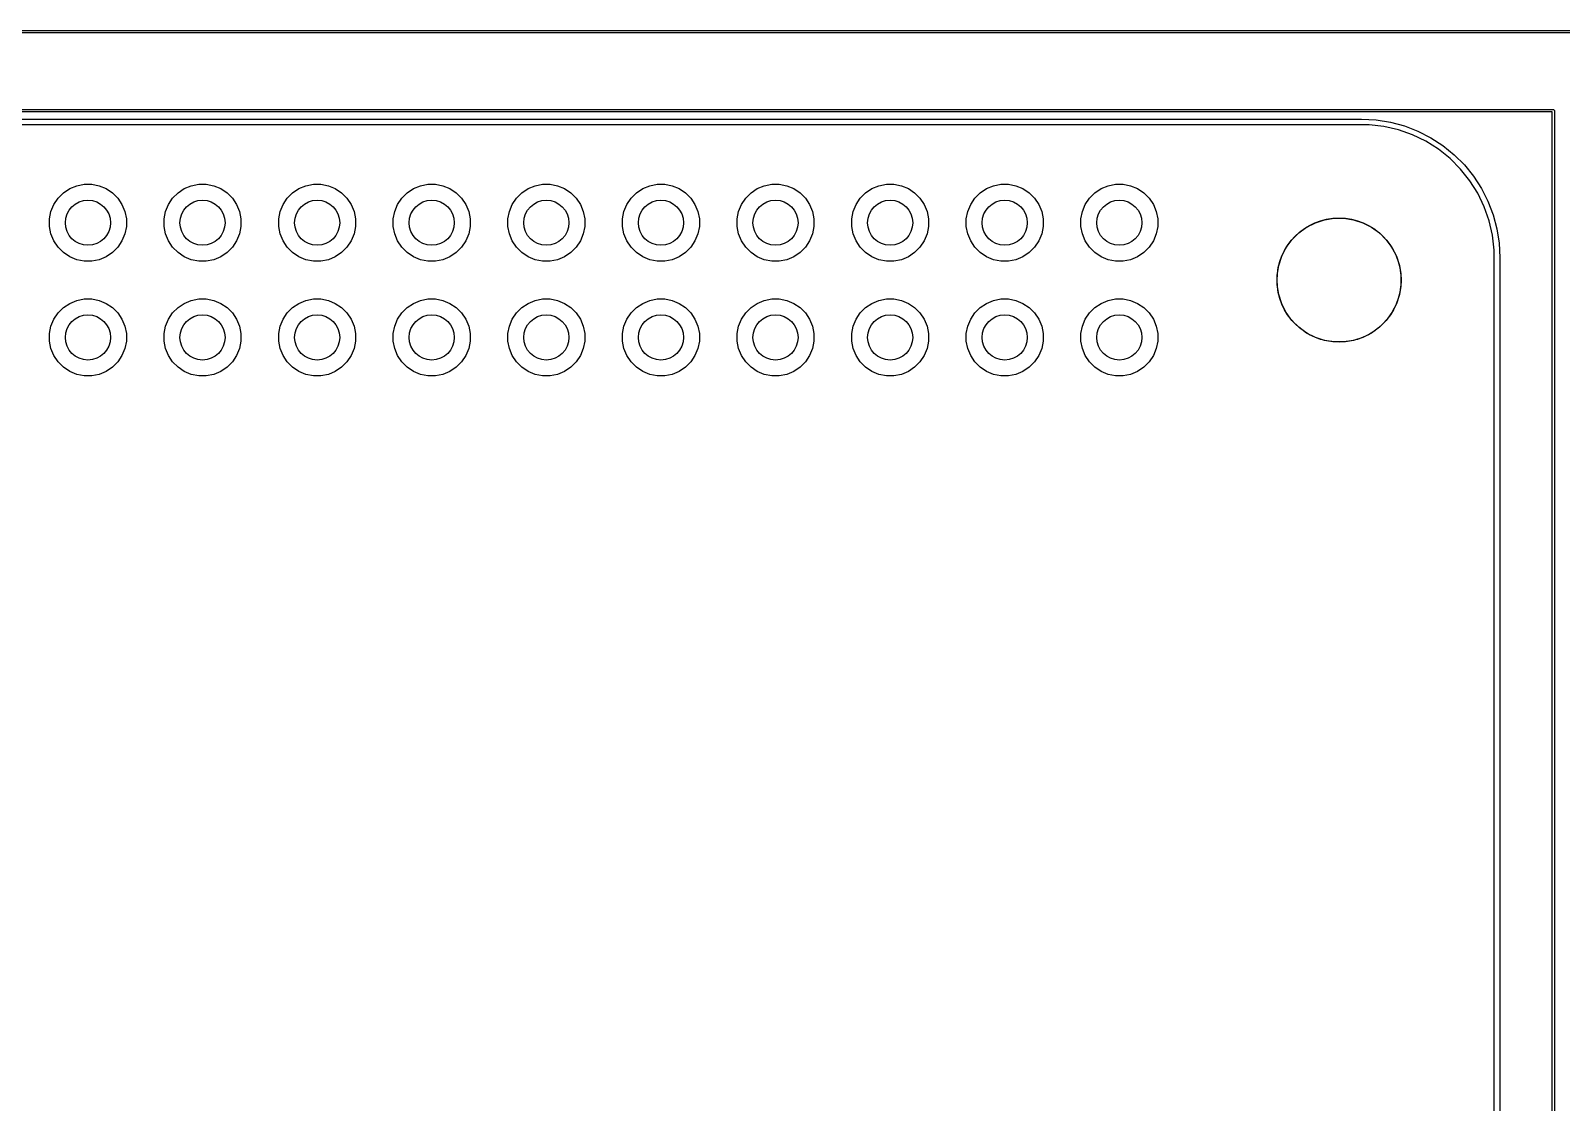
# Model space of a CAD drawing. Header units: millimetres. Extents: x 67 to 156, y -133 to -24.
# Drawn here: x 103 to 136.93, y -47.71 to -23.97 of the extents above; entities that cross this region are included whole.
import ezdxf

# ---------------------------------------------------------------- set-up
doc = ezdxf.new("R2010")
doc.units = ezdxf.units.MM
for name, color, linetype, true_color in [('B.Mask', 4, 'CONTINUOUS', 0x02ffee), ('Edge.Cuts', 254, 'CONTINUOUS', 0xd0d2cd), ('F.Courtyard', 6, 'CONTINUOUS', 0xff26e2), ('F.Fab', 9, 'CONTINUOUS', 0xafafaf), ('User.1', 9, 'CONTINUOUS', 0xc2c2c2)]:
    doc.layers.add(name, color=color, linetype=linetype, true_color=true_color)

msp = doc.modelspace()

# ---------------------------------------------------------------- linework, layer by layer
at = {"layer": 'B.Mask', "linetype": 'CONTINUOUS'}
for p, q in [((103.726959, -27.568303), (103.866484, -27.475075)), ((103.866484, -27.475075), (104.021516, -27.410859)), ((104.021516, -27.410859), (104.186097, -27.378122)), ((104.186097, -27.378122), (104.353903, -27.378122)), ((104.353903, -27.378122), (104.518484, -27.410859)), ((104.518484, -27.410859), (104.673516, -27.475075)), ((104.673516, -27.475075), (104.813041, -27.568303)), ((106.266959, -27.568303), (106.406484, -27.475075)), ((106.406484, -27.475075), (106.561516, -27.410859)), ((106.561516, -27.410859), (106.726097, -27.378122)), ((106.726097, -27.378122), (106.893903, -27.378122)), ((106.893903, -27.378122), (107.058484, -27.410859)), ((107.058484, -27.410859), (107.213516, -27.475075)), ((107.213516, -27.475075), (107.353041, -27.568303)), ((108.806959, -27.568303), (108.946484, -27.475075)), ((108.946484, -27.475075), (109.101516, -27.410859)), ((109.101516, -27.410859), (109.266097, -27.378122)), ((109.266097, -27.378122), (109.433903, -27.378122)), ((109.433903, -27.378122), (109.598484, -27.410859)), ((109.598484, -27.410859), (109.753516, -27.475075)), ((109.753516, -27.475075), (109.893041, -27.568303)), ((111.346959, -27.568303), (111.486484, -27.475075)), ((111.486484, -27.475075), (111.641516, -27.410859)), ((111.641516, -27.410859), (111.806097, -27.378122)), ((111.806097, -27.378122), (111.973903, -27.378122)), ((111.973903, -27.378122), (112.138484, -27.410859)), ((112.138484, -27.410859), (112.293516, -27.475075)), ((112.293516, -27.475075), (112.433041, -27.568303)), ((113.886959, -27.568303), (114.026484, -27.475075)), ((114.026484, -27.475075), (114.181516, -27.410859)), ((114.181516, -27.410859), (114.346097, -27.378122)), ((114.346097, -27.378122), (114.513903, -27.378122)), ((114.513903, -27.378122), (114.678484, -27.410859)), ((114.678484, -27.410859), (114.833516, -27.475075)), ((114.833516, -27.475075), (114.973041, -27.568303)), ((116.426959, -27.568303), (116.566484, -27.475075)), ((116.566484, -27.475075), (116.721516, -27.410859)), ((116.721516, -27.410859), (116.886097, -27.378122)), ((116.886097, -27.378122), (117.053903, -27.378122)), ((117.053903, -27.378122), (117.218484, -27.410859)), ((117.218484, -27.410859), (117.373516, -27.475075)), ((117.373516, -27.475075), (117.513041, -27.568303)), ((118.966959, -27.568303), (119.106484, -27.475075)), ((119.106484, -27.475075), (119.261516, -27.410859)), ((119.261516, -27.410859), (119.426097, -27.378122)), ((119.426097, -27.378122), (119.593903, -27.378122)), ((119.593903, -27.378122), (119.758484, -27.410859)), ((119.758484, -27.410859), (119.913516, -27.475075)), ((119.913516, -27.475075), (120.053041, -27.568303)), ((121.506959, -27.568303), (121.646484, -27.475075)), ((121.646484, -27.475075), (121.801516, -27.410859)), ((121.801516, -27.410859), (121.966097, -27.378122)), ((121.966097, -27.378122), (122.133903, -27.378122)), ((122.133903, -27.378122), (122.298484, -27.410859)), ((122.298484, -27.410859), (122.453516, -27.475075)), ((122.453516, -27.475075), (122.593041, -27.568303)), ((124.046959, -27.568303), (124.186484, -27.475075)), ((124.186484, -27.475075), (124.341516, -27.410859)), ((124.341516, -27.410859), (124.506097, -27.378122)), ((124.506097, -27.378122), (124.673903, -27.378122)), ((124.673903, -27.378122), (124.838484, -27.410859)), ((124.838484, -27.410859), (124.993516, -27.475075)), ((124.993516, -27.475075), (125.133041, -27.568303)), ((126.586959, -27.568303), (126.726484, -27.475075)), ((126.726484, -27.475075), (126.881516, -27.410859)), ((126.881516, -27.410859), (127.046097, -27.378122)), ((127.046097, -27.378122), (127.213903, -27.378122)), ((127.213903, -27.378122), (127.378484, -27.410859)), ((127.378484, -27.410859), (127.533516, -27.475075)), ((127.533516, -27.475075), (127.673041, -27.568303)), ((103.515075, -27.826484), (103.608303, -27.686959)), ((103.608303, -27.686959), (103.726959, -27.568303)), ((104.813041, -27.568303), (104.931697, -27.686959)), ((104.931697, -27.686959), (105.024925, -27.826484)), ((106.055075, -27.826484), (106.148303, -27.686959)), ((106.148303, -27.686959), (106.266959, -27.568303)), ((107.353041, -27.568303), (107.471697, -27.686959)), ((107.471697, -27.686959), (107.564925, -27.826484)), ((108.595075, -27.826484), (108.688303, -27.686959)), ((108.688303, -27.686959), (108.806959, -27.568303)), ((109.893041, -27.568303), (110.011697, -27.686959)), ((110.011697, -27.686959), (110.104925, -27.826484)), ((111.135075, -27.826484), (111.228303, -27.686959)), ((111.228303, -27.686959), (111.346959, -27.568303)), ((112.433041, -27.568303), (112.551697, -27.686959)), ((112.551697, -27.686959), (112.644925, -27.826484)), ((113.675075, -27.826484), (113.768303, -27.686959)), ((113.768303, -27.686959), (113.886959, -27.568303)), ((114.973041, -27.568303), (115.091697, -27.686959)), ((115.091697, -27.686959), (115.184925, -27.826484)), ((116.215075, -27.826484), (116.308303, -27.686959)), ((116.308303, -27.686959), (116.426959, -27.568303)), ((117.513041, -27.568303), (117.631697, -27.686959)), ((117.631697, -27.686959), (117.724925, -27.826484)), ((118.755075, -27.826484), (118.848303, -27.686959)), ((118.848303, -27.686959), (118.966959, -27.568303)), ((120.053041, -27.568303), (120.171697, -27.686959)), ((120.171697, -27.686959), (120.264925, -27.826484)), ((121.295075, -27.826484), (121.388303, -27.686959)), ((121.388303, -27.686959), (121.506959, -27.568303)), ((122.593041, -27.568303), (122.711697, -27.686959)), ((122.711697, -27.686959), (122.804925, -27.826484)), ((123.835075, -27.826484), (123.928303, -27.686959)), ((123.928303, -27.686959), (124.046959, -27.568303)), ((125.133041, -27.568303), (125.251697, -27.686959)), ((125.251697, -27.686959), (125.344925, -27.826484)), ((126.375075, -27.826484), (126.468303, -27.686959)), ((126.468303, -27.686959), (126.586959, -27.568303)), ((127.673041, -27.568303), (127.791697, -27.686959)), ((127.791697, -27.686959), (127.884925, -27.826484)), ((103.418122, -28.146097), (103.450859, -27.981516)), ((103.418122, -28.313903), (103.418122, -28.146097)), ((103.450859, -27.981516), (103.515075, -27.826484)), ((105.024925, -27.826484), (105.089141, -27.981516)), ((105.089141, -27.981516), (105.121878, -28.146097)), ((105.121878, -28.146097), (105.121878, -28.313903)), ((105.958122, -28.146097), (105.990859, -27.981516)), ((105.958122, -28.313903), (105.958122, -28.146097)), ((105.990859, -27.981516), (106.055075, -27.826484)), ((107.564925, -27.826484), (107.629141, -27.981516)), ((107.629141, -27.981516), (107.661878, -28.146097)), ((107.661878, -28.146097), (107.661878, -28.313903)), ((108.498122, -28.146097), (108.530859, -27.981516)), ((108.498122, -28.313903), (108.498122, -28.146097)), ((108.530859, -27.981516), (108.595075, -27.826484)), ((110.104925, -27.826484), (110.169141, -27.981516)), ((110.169141, -27.981516), (110.201878, -28.146097)), ((110.201878, -28.146097), (110.201878, -28.313903)), ((111.038122, -28.146097), (111.070859, -27.981516)), ((111.038122, -28.313903), (111.038122, -28.146097)), ((111.070859, -27.981516), (111.135075, -27.826484)), ((112.644925, -27.826484), (112.709141, -27.981516)), ((112.709141, -27.981516), (112.741878, -28.146097)), ((112.741878, -28.146097), (112.741878, -28.313903)), ((113.578122, -28.146097), (113.610859, -27.981516)), ((113.578122, -28.313903), (113.578122, -28.146097)), ((113.610859, -27.981516), (113.675075, -27.826484)), ((115.184925, -27.826484), (115.249141, -27.981516)), ((115.249141, -27.981516), (115.281878, -28.146097)), ((115.281878, -28.146097), (115.281878, -28.313903)), ((116.118122, -28.146097), (116.150859, -27.981516)), ((116.118122, -28.313903), (116.118122, -28.146097)), ((116.150859, -27.981516), (116.215075, -27.826484)), ((117.724925, -27.826484), (117.789141, -27.981516)), ((117.789141, -27.981516), (117.821878, -28.146097)), ((117.821878, -28.146097), (117.821878, -28.313903)), ((118.658122, -28.146097), (118.690859, -27.981516)), ((118.658122, -28.313903), (118.658122, -28.146097)), ((118.690859, -27.981516), (118.755075, -27.826484)), ((120.264925, -27.826484), (120.329141, -27.981516)), ((120.329141, -27.981516), (120.361878, -28.146097)), ((120.361878, -28.146097), (120.361878, -28.313903)), ((121.198122, -28.146097), (121.230859, -27.981516)), ((121.198122, -28.313903), (121.198122, -28.146097)), ((121.230859, -27.981516), (121.295075, -27.826484)), ((122.804925, -27.826484), (122.869141, -27.981516)), ((122.869141, -27.981516), (122.901878, -28.146097)), ((122.901878, -28.146097), (122.901878, -28.313903)), ((123.738122, -28.146097), (123.770859, -27.981516)), ((123.738122, -28.313903), (123.738122, -28.146097)), ((123.770859, -27.981516), (123.835075, -27.826484)), ((125.344925, -27.826484), (125.409141, -27.981516)), ((125.409141, -27.981516), (125.441878, -28.146097)), ((125.441878, -28.146097), (125.441878, -28.313903)), ((126.278122, -28.146097), (126.310859, -27.981516)), ((126.278122, -28.313903), (126.278122, -28.146097)), ((126.310859, -27.981516), (126.375075, -27.826484)), ((127.884925, -27.826484), (127.949141, -27.981516)), ((127.949141, -27.981516), (127.981878, -28.146097)), ((127.981878, -28.146097), (127.981878, -28.313903)), ((131.679013, -28.162991), (131.892119, -28.129239)), ((131.892119, -28.129239), (132.107881, -28.129239)), ((132.107881, -28.129239), (132.320987, -28.162991)), ((103.450859, -28.478484), (103.418122, -28.313903)), ((103.515075, -28.633516), (103.450859, -28.478484)), ((105.089141, -28.478484), (105.024925, -28.633516)), ((105.121878, -28.313903), (105.089141, -28.478484)), ((105.990859, -28.478484), (105.958122, -28.313903)), ((106.055075, -28.633516), (105.990859, -28.478484)), ((107.629141, -28.478484), (107.564925, -28.633516)), ((107.661878, -28.313903), (107.629141, -28.478484)), ((108.530859, -28.478484), (108.498122, -28.313903)), ((108.595075, -28.633516), (108.530859, -28.478484)), ((110.169141, -28.478484), (110.104925, -28.633516)), ((110.201878, -28.313903), (110.169141, -28.478484)), ((111.070859, -28.478484), (111.038122, -28.313903)), ((111.135075, -28.633516), (111.070859, -28.478484)), ((112.709141, -28.478484), (112.644925, -28.633516)), ((112.741878, -28.313903), (112.709141, -28.478484)), ((113.610859, -28.478484), (113.578122, -28.313903)), ((113.675075, -28.633516), (113.610859, -28.478484)), ((115.249141, -28.478484), (115.184925, -28.633516)), ((115.281878, -28.313903), (115.249141, -28.478484)), ((116.150859, -28.478484), (116.118122, -28.313903)), ((116.215075, -28.633516), (116.150859, -28.478484)), ((117.789141, -28.478484), (117.724925, -28.633516)), ((117.821878, -28.313903), (117.789141, -28.478484)), ((118.690859, -28.478484), (118.658122, -28.313903)), ((118.755075, -28.633516), (118.690859, -28.478484)), ((120.329141, -28.478484), (120.264925, -28.633516)), ((120.361878, -28.313903), (120.329141, -28.478484)), ((121.230859, -28.478484), (121.198122, -28.313903)), ((121.295075, -28.633516), (121.230859, -28.478484)), ((122.869141, -28.478484), (122.804925, -28.633516)), ((122.901878, -28.313903), (122.869141, -28.478484)), ((123.770859, -28.478484), (123.738122, -28.313903)), ((123.835075, -28.633516), (123.770859, -28.478484)), ((125.409141, -28.478484), (125.344925, -28.633516)), ((125.441878, -28.313903), (125.409141, -28.478484)), ((126.310859, -28.478484), (126.278122, -28.313903)), ((126.375075, -28.633516), (126.310859, -28.478484)), ((127.949141, -28.478484), (127.884925, -28.633516)), ((127.981878, -28.313903), (127.949141, -28.478484)), ((130.954442, -28.607009), (131.107009, -28.454442)), ((131.107009, -28.454442), (131.281564, -28.32762)), ((131.281564, -28.32762), (131.47381, -28.229666)), ((131.47381, -28.229666), (131.679013, -28.162991)), ((132.320987, -28.162991), (132.52619, -28.229666)), ((132.52619, -28.229666), (132.718436, -28.32762)), ((132.718436, -28.32762), (132.892991, -28.454442)), ((132.892991, -28.454442), (133.045558, -28.607009)), ((103.608303, -28.773041), (103.515075, -28.633516)), ((103.726959, -28.891697), (103.608303, -28.773041)), ((104.931697, -28.773041), (104.813041, -28.891697)), ((105.024925, -28.633516), (104.931697, -28.773041)), ((106.148303, -28.773041), (106.055075, -28.633516)), ((106.266959, -28.891697), (106.148303, -28.773041)), ((107.471697, -28.773041), (107.353041, -28.891697)), ((107.564925, -28.633516), (107.471697, -28.773041)), ((108.688303, -28.773041), (108.595075, -28.633516)), ((108.806959, -28.891697), (108.688303, -28.773041)), ((110.011697, -28.773041), (109.893041, -28.891697)), ((110.104925, -28.633516), (110.011697, -28.773041)), ((111.228303, -28.773041), (111.135075, -28.633516)), ((111.346959, -28.891697), (111.228303, -28.773041)), ((112.551697, -28.773041), (112.433041, -28.891697)), ((112.644925, -28.633516), (112.551697, -28.773041)), ((113.768303, -28.773041), (113.675075, -28.633516)), ((113.886959, -28.891697), (113.768303, -28.773041)), ((115.091697, -28.773041), (114.973041, -28.891697)), ((115.184925, -28.633516), (115.091697, -28.773041)), ((116.308303, -28.773041), (116.215075, -28.633516)), ((116.426959, -28.891697), (116.308303, -28.773041)), ((117.631697, -28.773041), (117.513041, -28.891697)), ((117.724925, -28.633516), (117.631697, -28.773041)), ((118.848303, -28.773041), (118.755075, -28.633516)), ((118.966959, -28.891697), (118.848303, -28.773041)), ((120.171697, -28.773041), (120.053041, -28.891697)), ((120.264925, -28.633516), (120.171697, -28.773041)), ((121.388303, -28.773041), (121.295075, -28.633516)), ((121.506959, -28.891697), (121.388303, -28.773041)), ((122.711697, -28.773041), (122.593041, -28.891697)), ((122.804925, -28.633516), (122.711697, -28.773041)), ((123.928303, -28.773041), (123.835075, -28.633516)), ((124.046959, -28.891697), (123.928303, -28.773041)), ((125.251697, -28.773041), (125.133041, -28.891697)), ((125.344925, -28.633516), (125.251697, -28.773041)), ((126.468303, -28.773041), (126.375075, -28.633516)), ((126.586959, -28.891697), (126.468303, -28.773041)), ((127.791697, -28.773041), (127.673041, -28.891697)), ((127.884925, -28.633516), (127.791697, -28.773041)), ((130.729666, -28.97381), (130.82762, -28.781564)), ((130.82762, -28.781564), (130.954442, -28.607009)), ((133.045558, -28.607009), (133.17238, -28.781564)), ((133.17238, -28.781564), (133.270334, -28.97381)), ((103.866484, -28.984925), (103.726959, -28.891697)), ((104.021516, -29.049141), (103.866484, -28.984925)), ((104.186097, -29.081878), (104.021516, -29.049141)), ((104.353903, -29.081878), (104.186097, -29.081878)), ((104.518484, -29.049141), (104.353903, -29.081878)), ((104.673516, -28.984925), (104.518484, -29.049141)), ((104.813041, -28.891697), (104.673516, -28.984925)), ((106.406484, -28.984925), (106.266959, -28.891697)), ((106.561516, -29.049141), (106.406484, -28.984925)), ((106.726097, -29.081878), (106.561516, -29.049141)), ((106.893903, -29.081878), (106.726097, -29.081878)), ((107.058484, -29.049141), (106.893903, -29.081878)), ((107.213516, -28.984925), (107.058484, -29.049141)), ((107.353041, -28.891697), (107.213516, -28.984925)), ((108.946484, -28.984925), (108.806959, -28.891697)), ((109.101516, -29.049141), (108.946484, -28.984925)), ((109.266097, -29.081878), (109.101516, -29.049141)), ((109.433903, -29.081878), (109.266097, -29.081878)), ((109.598484, -29.049141), (109.433903, -29.081878)), ((109.753516, -28.984925), (109.598484, -29.049141)), ((109.893041, -28.891697), (109.753516, -28.984925)), ((111.486484, -28.984925), (111.346959, -28.891697)), ((111.641516, -29.049141), (111.486484, -28.984925)), ((111.806097, -29.081878), (111.641516, -29.049141)), ((111.973903, -29.081878), (111.806097, -29.081878)), ((112.138484, -29.049141), (111.973903, -29.081878)), ((112.293516, -28.984925), (112.138484, -29.049141)), ((112.433041, -28.891697), (112.293516, -28.984925)), ((114.026484, -28.984925), (113.886959, -28.891697)), ((114.181516, -29.049141), (114.026484, -28.984925)), ((114.346097, -29.081878), (114.181516, -29.049141)), ((114.513903, -29.081878), (114.346097, -29.081878)), ((114.678484, -29.049141), (114.513903, -29.081878)), ((114.833516, -28.984925), (114.678484, -29.049141)), ((114.973041, -28.891697), (114.833516, -28.984925)), ((116.566484, -28.984925), (116.426959, -28.891697)), ((116.721516, -29.049141), (116.566484, -28.984925)), ((116.886097, -29.081878), (116.721516, -29.049141)), ((117.053903, -29.081878), (116.886097, -29.081878)), ((117.218484, -29.049141), (117.053903, -29.081878)), ((117.373516, -28.984925), (117.218484, -29.049141)), ((117.513041, -28.891697), (117.373516, -28.984925)), ((119.106484, -28.984925), (118.966959, -28.891697)), ((119.261516, -29.049141), (119.106484, -28.984925)), ((119.426097, -29.081878), (119.261516, -29.049141)), ((119.593903, -29.081878), (119.426097, -29.081878)), ((119.758484, -29.049141), (119.593903, -29.081878)), ((119.913516, -28.984925), (119.758484, -29.049141)), ((120.053041, -28.891697), (119.913516, -28.984925)), ((121.646484, -28.984925), (121.506959, -28.891697)), ((121.801516, -29.049141), (121.646484, -28.984925)), ((121.966097, -29.081878), (121.801516, -29.049141)), ((122.133903, -29.081878), (121.966097, -29.081878)), ((122.298484, -29.049141), (122.133903, -29.081878)), ((122.453516, -28.984925), (122.298484, -29.049141)), ((122.593041, -28.891697), (122.453516, -28.984925)), ((124.186484, -28.984925), (124.046959, -28.891697)), ((124.341516, -29.049141), (124.186484, -28.984925)), ((124.506097, -29.081878), (124.341516, -29.049141)), ((124.673903, -29.081878), (124.506097, -29.081878)), ((124.838484, -29.049141), (124.673903, -29.081878)), ((124.993516, -28.984925), (124.838484, -29.049141)), ((125.133041, -28.891697), (124.993516, -28.984925)), ((126.726484, -28.984925), (126.586959, -28.891697)), ((126.881516, -29.049141), (126.726484, -28.984925)), ((127.046097, -29.081878), (126.881516, -29.049141)), ((127.213903, -29.081878), (127.046097, -29.081878)), ((127.378484, -29.049141), (127.213903, -29.081878)), ((127.533516, -28.984925), (127.378484, -29.049141)), ((127.673041, -28.891697), (127.533516, -28.984925)), ((130.662991, -29.179013), (130.729666, -28.97381)), ((133.270334, -28.97381), (133.337009, -29.179013)), ((130.629239, -29.392119), (130.662991, -29.179013)), ((130.629239, -29.607881), (130.629239, -29.392119)), ((133.337009, -29.179013), (133.370761, -29.392119)), ((133.370761, -29.392119), (133.370761, -29.607881)), ((130.662991, -29.820987), (130.629239, -29.607881)), ((130.729666, -30.02619), (130.662991, -29.820987)), ((133.337009, -29.820987), (133.270334, -30.02619)), ((133.370761, -29.607881), (133.337009, -29.820987)), ((103.608303, -30.226959), (103.726959, -30.108303)), ((103.726959, -30.108303), (103.866484, -30.015075)), ((103.866484, -30.015075), (104.021516, -29.950859)), ((104.021516, -29.950859), (104.186097, -29.918122)), ((104.186097, -29.918122), (104.353903, -29.918122)), ((104.353903, -29.918122), (104.518484, -29.950859)), ((104.518484, -29.950859), (104.673516, -30.015075)), ((104.673516, -30.015075), (104.813041, -30.108303)), ((104.813041, -30.108303), (104.931697, -30.226959)), ((106.148303, -30.226959), (106.266959, -30.108303)), ((106.266959, -30.108303), (106.406484, -30.015075)), ((106.406484, -30.015075), (106.561516, -29.950859)), ((106.561516, -29.950859), (106.726097, -29.918122)), ((106.726097, -29.918122), (106.893903, -29.918122)), ((106.893903, -29.918122), (107.058484, -29.950859)), ((107.058484, -29.950859), (107.213516, -30.015075)), ((107.213516, -30.015075), (107.353041, -30.108303)), ((107.353041, -30.108303), (107.471697, -30.226959)), ((108.688303, -30.226959), (108.806959, -30.108303)), ((108.806959, -30.108303), (108.946484, -30.015075)), ((108.946484, -30.015075), (109.101516, -29.950859)), ((109.101516, -29.950859), (109.266097, -29.918122)), ((109.266097, -29.918122), (109.433903, -29.918122)), ((109.433903, -29.918122), (109.598484, -29.950859)), ((109.598484, -29.950859), (109.753516, -30.015075)), ((109.753516, -30.015075), (109.893041, -30.108303)), ((109.893041, -30.108303), (110.011697, -30.226959)), ((111.228303, -30.226959), (111.346959, -30.108303)), ((111.346959, -30.108303), (111.486484, -30.015075)), ((111.486484, -30.015075), (111.641516, -29.950859)), ((111.641516, -29.950859), (111.806097, -29.918122)), ((111.806097, -29.918122), (111.973903, -29.918122)), ((111.973903, -29.918122), (112.138484, -29.950859)), ((112.138484, -29.950859), (112.293516, -30.015075)), ((112.293516, -30.015075), (112.433041, -30.108303)), ((112.433041, -30.108303), (112.551697, -30.226959)), ((113.768303, -30.226959), (113.886959, -30.108303)), ((113.886959, -30.108303), (114.026484, -30.015075)), ((114.026484, -30.015075), (114.181516, -29.950859)), ((114.181516, -29.950859), (114.346097, -29.918122)), ((114.346097, -29.918122), (114.513903, -29.918122)), ((114.513903, -29.918122), (114.678484, -29.950859)), ((114.678484, -29.950859), (114.833516, -30.015075)), ((114.833516, -30.015075), (114.973041, -30.108303)), ((114.973041, -30.108303), (115.091697, -30.226959)), ((116.308303, -30.226959), (116.426959, -30.108303)), ((116.426959, -30.108303), (116.566484, -30.015075)), ((116.566484, -30.015075), (116.721516, -29.950859)), ((116.721516, -29.950859), (116.886097, -29.918122)), ((116.886097, -29.918122), (117.053903, -29.918122)), ((117.053903, -29.918122), (117.218484, -29.950859)), ((117.218484, -29.950859), (117.373516, -30.015075)), ((117.373516, -30.015075), (117.513041, -30.108303)), ((117.513041, -30.108303), (117.631697, -30.226959)), ((118.848303, -30.226959), (118.966959, -30.108303)), ((118.966959, -30.108303), (119.106484, -30.015075)), ((119.106484, -30.015075), (119.261516, -29.950859)), ((119.261516, -29.950859), (119.426097, -29.918122)), ((119.426097, -29.918122), (119.593903, -29.918122)), ((119.593903, -29.918122), (119.758484, -29.950859)), ((119.758484, -29.950859), (119.913516, -30.015075)), ((119.913516, -30.015075), (120.053041, -30.108303)), ((120.053041, -30.108303), (120.171697, -30.226959)), ((121.388303, -30.226959), (121.506959, -30.108303)), ((121.506959, -30.108303), (121.646484, -30.015075)), ((121.646484, -30.015075), (121.801516, -29.950859)), ((121.801516, -29.950859), (121.966097, -29.918122)), ((121.966097, -29.918122), (122.133903, -29.918122)), ((122.133903, -29.918122), (122.298484, -29.950859)), ((122.298484, -29.950859), (122.453516, -30.015075)), ((122.453516, -30.015075), (122.593041, -30.108303)), ((122.593041, -30.108303), (122.711697, -30.226959)), ((123.928303, -30.226959), (124.046959, -30.108303)), ((124.046959, -30.108303), (124.186484, -30.015075)), ((124.186484, -30.015075), (124.341516, -29.950859)), ((124.341516, -29.950859), (124.506097, -29.918122)), ((124.506097, -29.918122), (124.673903, -29.918122)), ((124.673903, -29.918122), (124.838484, -29.950859)), ((124.838484, -29.950859), (124.993516, -30.015075)), ((124.993516, -30.015075), (125.133041, -30.108303)), ((125.133041, -30.108303), (125.251697, -30.226959)), ((126.468303, -30.226959), (126.586959, -30.108303)), ((126.586959, -30.108303), (126.726484, -30.015075)), ((126.726484, -30.015075), (126.881516, -29.950859)), ((126.881516, -29.950859), (127.046097, -29.918122)), ((127.046097, -29.918122), (127.213903, -29.918122)), ((127.213903, -29.918122), (127.378484, -29.950859)), ((127.378484, -29.950859), (127.533516, -30.015075)), ((127.533516, -30.015075), (127.673041, -30.108303)), ((127.673041, -30.108303), (127.791697, -30.226959)), ((130.82762, -30.218436), (130.729666, -30.02619)), ((133.270334, -30.02619), (133.17238, -30.218436)), ((103.418122, -30.686097), (103.450859, -30.521516)), ((103.450859, -30.521516), (103.515075, -30.366484)), ((103.515075, -30.366484), (103.608303, -30.226959)), ((104.931697, -30.226959), (105.024925, -30.366484)), ((105.024925, -30.366484), (105.089141, -30.521516)), ((105.089141, -30.521516), (105.121878, -30.686097)), ((105.958122, -30.686097), (105.990859, -30.521516)), ((105.990859, -30.521516), (106.055075, -30.366484)), ((106.055075, -30.366484), (106.148303, -30.226959)), ((107.471697, -30.226959), (107.564925, -30.366484)), ((107.564925, -30.366484), (107.629141, -30.521516)), ((107.629141, -30.521516), (107.661878, -30.686097)), ((108.498122, -30.686097), (108.530859, -30.521516)), ((108.530859, -30.521516), (108.595075, -30.366484)), ((108.595075, -30.366484), (108.688303, -30.226959)), ((110.011697, -30.226959), (110.104925, -30.366484)), ((110.104925, -30.366484), (110.169141, -30.521516)), ((110.169141, -30.521516), (110.201878, -30.686097)), ((111.038122, -30.686097), (111.070859, -30.521516)), ((111.070859, -30.521516), (111.135075, -30.366484)), ((111.135075, -30.366484), (111.228303, -30.226959)), ((112.551697, -30.226959), (112.644925, -30.366484)), ((112.644925, -30.366484), (112.709141, -30.521516)), ((112.709141, -30.521516), (112.741878, -30.686097)), ((113.578122, -30.686097), (113.610859, -30.521516)), ((113.610859, -30.521516), (113.675075, -30.366484)), ((113.675075, -30.366484), (113.768303, -30.226959)), ((115.091697, -30.226959), (115.184925, -30.366484)), ((115.184925, -30.366484), (115.249141, -30.521516)), ((115.249141, -30.521516), (115.281878, -30.686097)), ((116.118122, -30.686097), (116.150859, -30.521516)), ((116.150859, -30.521516), (116.215075, -30.366484)), ((116.215075, -30.366484), (116.308303, -30.226959)), ((117.631697, -30.226959), (117.724925, -30.366484)), ((117.724925, -30.366484), (117.789141, -30.521516)), ((117.789141, -30.521516), (117.821878, -30.686097)), ((118.658122, -30.686097), (118.690859, -30.521516)), ((118.690859, -30.521516), (118.755075, -30.366484)), ((118.755075, -30.366484), (118.848303, -30.226959)), ((120.171697, -30.226959), (120.264925, -30.366484)), ((120.264925, -30.366484), (120.329141, -30.521516)), ((120.329141, -30.521516), (120.361878, -30.686097)), ((121.198122, -30.686097), (121.230859, -30.521516)), ((121.230859, -30.521516), (121.295075, -30.366484)), ((121.295075, -30.366484), (121.388303, -30.226959)), ((122.711697, -30.226959), (122.804925, -30.366484)), ((122.804925, -30.366484), (122.869141, -30.521516)), ((122.869141, -30.521516), (122.901878, -30.686097)), ((123.738122, -30.686097), (123.770859, -30.521516)), ((123.770859, -30.521516), (123.835075, -30.366484)), ((123.835075, -30.366484), (123.928303, -30.226959)), ((125.251697, -30.226959), (125.344925, -30.366484)), ((125.344925, -30.366484), (125.409141, -30.521516)), ((125.409141, -30.521516), (125.441878, -30.686097)), ((126.278122, -30.686097), (126.310859, -30.521516)), ((126.310859, -30.521516), (126.375075, -30.366484)), ((126.375075, -30.366484), (126.468303, -30.226959)), ((127.791697, -30.226959), (127.884925, -30.366484)), ((127.884925, -30.366484), (127.949141, -30.521516)), ((127.949141, -30.521516), (127.981878, -30.686097)), ((130.954442, -30.392991), (130.82762, -30.218436)), ((131.107009, -30.545558), (130.954442, -30.392991)), ((133.045558, -30.392991), (132.892991, -30.545558)), ((133.17238, -30.218436), (133.045558, -30.392991)), ((103.418122, -30.853903), (103.418122, -30.686097)), ((103.450859, -31.018484), (103.418122, -30.853903)), ((105.121878, -30.853903), (105.089141, -31.018484)), ((105.121878, -30.686097), (105.121878, -30.853903)), ((105.958122, -30.853903), (105.958122, -30.686097)), ((105.990859, -31.018484), (105.958122, -30.853903)), ((107.661878, -30.853903), (107.629141, -31.018484)), ((107.661878, -30.686097), (107.661878, -30.853903)), ((108.498122, -30.853903), (108.498122, -30.686097)), ((108.530859, -31.018484), (108.498122, -30.853903)), ((110.201878, -30.853903), (110.169141, -31.018484)), ((110.201878, -30.686097), (110.201878, -30.853903)), ((111.038122, -30.853903), (111.038122, -30.686097)), ((111.070859, -31.018484), (111.038122, -30.853903)), ((112.741878, -30.853903), (112.709141, -31.018484)), ((112.741878, -30.686097), (112.741878, -30.853903)), ((113.578122, -30.853903), (113.578122, -30.686097)), ((113.610859, -31.018484), (113.578122, -30.853903)), ((115.281878, -30.853903), (115.249141, -31.018484)), ((115.281878, -30.686097), (115.281878, -30.853903)), ((116.118122, -30.853903), (116.118122, -30.686097)), ((116.150859, -31.018484), (116.118122, -30.853903)), ((117.821878, -30.853903), (117.789141, -31.018484)), ((117.821878, -30.686097), (117.821878, -30.853903)), ((118.658122, -30.853903), (118.658122, -30.686097)), ((118.690859, -31.018484), (118.658122, -30.853903)), ((120.361878, -30.853903), (120.329141, -31.018484)), ((120.361878, -30.686097), (120.361878, -30.853903)), ((121.198122, -30.853903), (121.198122, -30.686097)), ((121.230859, -31.018484), (121.198122, -30.853903)), ((122.901878, -30.853903), (122.869141, -31.018484)), ((122.901878, -30.686097), (122.901878, -30.853903)), ((123.738122, -30.853903), (123.738122, -30.686097)), ((123.770859, -31.018484), (123.738122, -30.853903)), ((125.441878, -30.853903), (125.409141, -31.018484)), ((125.441878, -30.686097), (125.441878, -30.853903)), ((126.278122, -30.853903), (126.278122, -30.686097)), ((126.310859, -31.018484), (126.278122, -30.853903)), ((127.981878, -30.853903), (127.949141, -31.018484)), ((127.981878, -30.686097), (127.981878, -30.853903)), ((131.281564, -30.67238), (131.107009, -30.545558)), ((131.47381, -30.770334), (131.281564, -30.67238)), ((131.679013, -30.837009), (131.47381, -30.770334)), ((131.892119, -30.870761), (131.679013, -30.837009)), ((132.107881, -30.870761), (131.892119, -30.870761)), ((132.320987, -30.837009), (132.107881, -30.870761)), ((132.52619, -30.770334), (132.320987, -30.837009)), ((132.718436, -30.67238), (132.52619, -30.770334)), ((132.892991, -30.545558), (132.718436, -30.67238)), ((103.515075, -31.173516), (103.450859, -31.018484)), ((103.608303, -31.313041), (103.515075, -31.173516)), ((105.024925, -31.173516), (104.931697, -31.313041)), ((105.089141, -31.018484), (105.024925, -31.173516)), ((106.055075, -31.173516), (105.990859, -31.018484)), ((106.148303, -31.313041), (106.055075, -31.173516)), ((107.564925, -31.173516), (107.471697, -31.313041)), ((107.629141, -31.018484), (107.564925, -31.173516)), ((108.595075, -31.173516), (108.530859, -31.018484)), ((108.688303, -31.313041), (108.595075, -31.173516)), ((110.104925, -31.173516), (110.011697, -31.313041)), ((110.169141, -31.018484), (110.104925, -31.173516)), ((111.135075, -31.173516), (111.070859, -31.018484)), ((111.228303, -31.313041), (111.135075, -31.173516)), ((112.644925, -31.173516), (112.551697, -31.313041)), ((112.709141, -31.018484), (112.644925, -31.173516)), ((113.675075, -31.173516), (113.610859, -31.018484)), ((113.768303, -31.313041), (113.675075, -31.173516)), ((115.184925, -31.173516), (115.091697, -31.313041)), ((115.249141, -31.018484), (115.184925, -31.173516)), ((116.215075, -31.173516), (116.150859, -31.018484)), ((116.308303, -31.313041), (116.215075, -31.173516)), ((117.724925, -31.173516), (117.631697, -31.313041)), ((117.789141, -31.018484), (117.724925, -31.173516)), ((118.755075, -31.173516), (118.690859, -31.018484)), ((118.848303, -31.313041), (118.755075, -31.173516)), ((120.264925, -31.173516), (120.171697, -31.313041)), ((120.329141, -31.018484), (120.264925, -31.173516)), ((121.295075, -31.173516), (121.230859, -31.018484)), ((121.388303, -31.313041), (121.295075, -31.173516)), ((122.804925, -31.173516), (122.711697, -31.313041)), ((122.869141, -31.018484), (122.804925, -31.173516)), ((123.835075, -31.173516), (123.770859, -31.018484)), ((123.928303, -31.313041), (123.835075, -31.173516)), ((125.344925, -31.173516), (125.251697, -31.313041)), ((125.409141, -31.018484), (125.344925, -31.173516)), ((126.375075, -31.173516), (126.310859, -31.018484)), ((126.468303, -31.313041), (126.375075, -31.173516)), ((127.884925, -31.173516), (127.791697, -31.313041)), ((127.949141, -31.018484), (127.884925, -31.173516)), ((103.726959, -31.431697), (103.608303, -31.313041)), ((103.866484, -31.524925), (103.726959, -31.431697)), ((104.021516, -31.589141), (103.866484, -31.524925)), ((104.673516, -31.524925), (104.518484, -31.589141)), ((104.813041, -31.431697), (104.673516, -31.524925)), ((104.931697, -31.313041), (104.813041, -31.431697)), ((106.266959, -31.431697), (106.148303, -31.313041)), ((106.406484, -31.524925), (106.266959, -31.431697)), ((106.561516, -31.589141), (106.406484, -31.524925)), ((107.213516, -31.524925), (107.058484, -31.589141)), ((107.353041, -31.431697), (107.213516, -31.524925)), ((107.471697, -31.313041), (107.353041, -31.431697)), ((108.806959, -31.431697), (108.688303, -31.313041)), ((108.946484, -31.524925), (108.806959, -31.431697)), ((109.101516, -31.589141), (108.946484, -31.524925)), ((109.753516, -31.524925), (109.598484, -31.589141)), ((109.893041, -31.431697), (109.753516, -31.524925)), ((110.011697, -31.313041), (109.893041, -31.431697)), ((111.346959, -31.431697), (111.228303, -31.313041)), ((111.486484, -31.524925), (111.346959, -31.431697)), ((111.641516, -31.589141), (111.486484, -31.524925)), ((112.293516, -31.524925), (112.138484, -31.589141)), ((112.433041, -31.431697), (112.293516, -31.524925)), ((112.551697, -31.313041), (112.433041, -31.431697)), ((113.886959, -31.431697), (113.768303, -31.313041)), ((114.026484, -31.524925), (113.886959, -31.431697)), ((114.181516, -31.589141), (114.026484, -31.524925)), ((114.833516, -31.524925), (114.678484, -31.589141)), ((114.973041, -31.431697), (114.833516, -31.524925)), ((115.091697, -31.313041), (114.973041, -31.431697)), ((116.426959, -31.431697), (116.308303, -31.313041)), ((116.566484, -31.524925), (116.426959, -31.431697)), ((116.721516, -31.589141), (116.566484, -31.524925)), ((117.373516, -31.524925), (117.218484, -31.589141)), ((117.513041, -31.431697), (117.373516, -31.524925)), ((117.631697, -31.313041), (117.513041, -31.431697)), ((118.966959, -31.431697), (118.848303, -31.313041)), ((119.106484, -31.524925), (118.966959, -31.431697)), ((119.261516, -31.589141), (119.106484, -31.524925)), ((119.913516, -31.524925), (119.758484, -31.589141)), ((120.053041, -31.431697), (119.913516, -31.524925)), ((120.171697, -31.313041), (120.053041, -31.431697)), ((121.506959, -31.431697), (121.388303, -31.313041)), ((121.646484, -31.524925), (121.506959, -31.431697)), ((121.801516, -31.589141), (121.646484, -31.524925)), ((122.453516, -31.524925), (122.298484, -31.589141)), ((122.593041, -31.431697), (122.453516, -31.524925)), ((122.711697, -31.313041), (122.593041, -31.431697)), ((124.046959, -31.431697), (123.928303, -31.313041)), ((124.186484, -31.524925), (124.046959, -31.431697)), ((124.341516, -31.589141), (124.186484, -31.524925)), ((124.993516, -31.524925), (124.838484, -31.589141)), ((125.133041, -31.431697), (124.993516, -31.524925)), ((125.251697, -31.313041), (125.133041, -31.431697)), ((126.586959, -31.431697), (126.468303, -31.313041)), ((126.726484, -31.524925), (126.586959, -31.431697)), ((126.881516, -31.589141), (126.726484, -31.524925)), ((127.533516, -31.524925), (127.378484, -31.589141)), ((127.673041, -31.431697), (127.533516, -31.524925)), ((127.791697, -31.313041), (127.673041, -31.431697)), ((104.186097, -31.621878), (104.021516, -31.589141)), ((104.353903, -31.621878), (104.186097, -31.621878)), ((104.518484, -31.589141), (104.353903, -31.621878)), ((106.726097, -31.621878), (106.561516, -31.589141)), ((106.893903, -31.621878), (106.726097, -31.621878)), ((107.058484, -31.589141), (106.893903, -31.621878)), ((109.266097, -31.621878), (109.101516, -31.589141)), ((109.433903, -31.621878), (109.266097, -31.621878)), ((109.598484, -31.589141), (109.433903, -31.621878)), ((111.806097, -31.621878), (111.641516, -31.589141)), ((111.973903, -31.621878), (111.806097, -31.621878)), ((112.138484, -31.589141), (111.973903, -31.621878)), ((114.346097, -31.621878), (114.181516, -31.589141)), ((114.513903, -31.621878), (114.346097, -31.621878)), ((114.678484, -31.589141), (114.513903, -31.621878)), ((116.886097, -31.621878), (116.721516, -31.589141)), ((117.053903, -31.621878), (116.886097, -31.621878)), ((117.218484, -31.589141), (117.053903, -31.621878)), ((119.426097, -31.621878), (119.261516, -31.589141)), ((119.593903, -31.621878), (119.426097, -31.621878)), ((119.758484, -31.589141), (119.593903, -31.621878)), ((121.966097, -31.621878), (121.801516, -31.589141)), ((122.133903, -31.621878), (121.966097, -31.621878)), ((122.298484, -31.589141), (122.133903, -31.621878)), ((124.506097, -31.621878), (124.341516, -31.589141)), ((124.673903, -31.621878), (124.506097, -31.621878)), ((124.838484, -31.589141), (124.673903, -31.621878)), ((127.046097, -31.621878), (126.881516, -31.589141)), ((127.213903, -31.621878), (127.046097, -31.621878)), ((127.378484, -31.589141), (127.213903, -31.621878))]:
    msp.add_line(p, q, dxfattribs=at)
at = {"layer": 'B.Mask'}
for centre, radius in [((104.27, -28.23), 0.5), ((104.27, -28.23), 0.5), ((106.81, -28.23), 0.5), ((106.81, -28.23), 0.5), ((109.35, -28.23), 0.5), ((109.35, -28.23), 0.5), ((111.89, -28.23), 0.5), ((111.89, -28.23), 0.5), ((114.43, -28.23), 0.5), ((114.43, -28.23), 0.5), ((116.97, -28.23), 0.5), ((116.97, -28.23), 0.5), ((119.51, -28.23), 0.5), ((119.51, -28.23), 0.5), ((122.05, -28.23), 0.5), ((122.05, -28.23), 0.5), ((124.59, -28.23), 0.5), ((124.59, -28.23), 0.5), ((127.13, -28.23), 0.5), ((127.13, -28.23), 0.5), ((132, -29.5), 1.375), ((132, -29.5), 1.374999), ((104.27, -30.77), 0.5), ((104.27, -30.77), 0.5), ((106.81, -30.77), 0.5), ((106.81, -30.77), 0.5), ((109.35, -30.77), 0.5), ((109.35, -30.77), 0.5), ((111.89, -30.77), 0.5), ((111.89, -30.77), 0.5), ((114.43, -30.77), 0.5), ((114.43, -30.77), 0.5), ((116.97, -30.77), 0.5), ((116.97, -30.77), 0.5), ((119.51, -30.77), 0.5), ((119.51, -30.77), 0.5), ((122.05, -30.77), 0.5), ((122.05, -30.77), 0.5), ((124.59, -30.77), 0.5), ((124.59, -30.77), 0.5), ((127.13, -30.77), 0.5), ((127.13, -30.77), 0.5)]:
    msp.add_circle(centre, radius, dxfattribs=at)
at = {"layer": 'Edge.Cuts', "linetype": 'CONTINUOUS'}
for p, q in [((72.954339, -23.975), (151, -23.975)), ((151, -24.025), (72.954339, -24.025))]:
    msp.add_line(p, q, dxfattribs=at)
at = {"layer": 'Edge.Cuts'}
for centre, radius in [((104.27, -28.23), 0.5), ((104.27, -28.23), 0.5), ((106.81, -28.23), 0.5), ((106.81, -28.23), 0.5), ((109.35, -28.23), 0.5), ((109.35, -28.23), 0.5), ((111.89, -28.23), 0.5), ((111.89, -28.23), 0.5), ((114.43, -28.23), 0.5), ((114.43, -28.23), 0.5), ((116.97, -28.23), 0.5), ((116.97, -28.23), 0.5), ((119.51, -28.23), 0.5), ((119.51, -28.23), 0.5), ((122.05, -28.23), 0.5), ((122.05, -28.23), 0.5), ((124.59, -28.23), 0.5), ((124.59, -28.23), 0.5), ((127.13, -28.23), 0.5), ((127.13, -28.23), 0.5), ((132, -29.5), 1.375), ((132, -29.5), 1.374999), ((104.27, -30.77), 0.5), ((104.27, -30.77), 0.5), ((106.81, -30.77), 0.5), ((106.81, -30.77), 0.5), ((109.35, -30.77), 0.5), ((109.35, -30.77), 0.5), ((111.89, -30.77), 0.5), ((111.89, -30.77), 0.5), ((114.43, -30.77), 0.5), ((114.43, -30.77), 0.5), ((116.97, -30.77), 0.5), ((116.97, -30.77), 0.5), ((119.51, -30.77), 0.5), ((119.51, -30.77), 0.5), ((122.05, -30.77), 0.5), ((122.05, -30.77), 0.5), ((124.59, -30.77), 0.5), ((124.59, -30.77), 0.5), ((127.13, -30.77), 0.5), ((127.13, -30.77), 0.5)]:
    msp.add_circle(centre, radius, dxfattribs=at)
at = {"layer": 'F.Courtyard', "linetype": 'CONTINUOUS'}
for p, q in [((70.25, -25.725), (136.75, -25.725)), ((136.725, -25.775), (70.275, -25.775)), ((136.725, -56.725), (136.725, -25.775)), ((136.75, -25.725), (136.759567, -25.726903)), ((136.759567, -25.726903), (136.773097, -25.740433)), ((136.773097, -25.740433), (136.775, -25.75)), ((136.775, -25.75), (136.775, -56.75))]:
    msp.add_line(p, q, dxfattribs=at)
at = {"layer": 'F.Courtyard'}
for centre, radius in [((104.27, -28.23), 0.5), ((104.27, -28.23), 0.5), ((106.81, -28.23), 0.5), ((106.81, -28.23), 0.5), ((109.35, -28.23), 0.5), ((109.35, -28.23), 0.5), ((111.89, -28.23), 0.5), ((111.89, -28.23), 0.5), ((114.43, -28.23), 0.5), ((114.43, -28.23), 0.5), ((116.97, -28.23), 0.5), ((116.97, -28.23), 0.5), ((119.51, -28.23), 0.5), ((119.51, -28.23), 0.5), ((122.05, -28.23), 0.5), ((122.05, -28.23), 0.5), ((124.59, -28.23), 0.5), ((124.59, -28.23), 0.5), ((127.13, -28.23), 0.5), ((127.13, -28.23), 0.5), ((132, -29.5), 1.375), ((132, -29.5), 1.374999), ((104.27, -30.77), 0.5), ((104.27, -30.77), 0.5), ((106.81, -30.77), 0.5), ((106.81, -30.77), 0.5), ((109.35, -30.77), 0.5), ((109.35, -30.77), 0.5), ((111.89, -30.77), 0.5), ((111.89, -30.77), 0.5), ((114.43, -30.77), 0.5), ((114.43, -30.77), 0.5), ((116.97, -30.77), 0.5), ((116.97, -30.77), 0.5), ((119.51, -30.77), 0.5), ((119.51, -30.77), 0.5), ((122.05, -30.77), 0.5), ((122.05, -30.77), 0.5), ((124.59, -30.77), 0.5), ((124.59, -30.77), 0.5), ((127.13, -30.77), 0.5), ((127.13, -30.77), 0.5)]:
    msp.add_circle(centre, radius, dxfattribs=at)
at = {"layer": 'F.Fab', "linetype": 'CONTINUOUS'}
for p, q in [((73.5, -25.9365), (132.5, -25.9365)), ((132.5, -26.0635), (73.5, -26.0635)), ((132.5, -25.9365), (132.820223, -25.953282)), ((132.66491, -26.0635), (132.5, -26.0635)), ((132.992657, -26.100428), (132.66491, -26.0635)), ((132.820223, -25.953282), (133.136937, -26.003445)), ((133.314208, -26.17382), (132.992657, -26.100428)), ((133.136937, -26.003445), (133.446673, -26.086439)), ((133.446673, -26.086439), (133.746038, -26.201354)), ((133.62552, -26.282753), (133.314208, -26.17382)), ((133.922678, -26.425857), (133.62552, -26.282753)), ((133.746038, -26.201354), (134.03175, -26.346932)), ((134.201945, -26.601332), (133.922678, -26.425857)), ((134.03175, -26.346932), (134.30068, -26.521577)), ((134.45981, -26.806972), (134.201945, -26.601332)), ((134.30068, -26.521577), (134.549881, -26.723376)), ((134.549881, -26.723376), (134.776624, -26.950119)), ((134.693028, -27.04019), (134.45981, -26.806972)), ((134.898668, -27.298055), (134.693028, -27.04019)), ((134.776624, -26.950119), (134.978423, -27.19932)), ((135.074143, -27.577322), (134.898668, -27.298055)), ((134.978423, -27.19932), (135.153068, -27.46825)), ((135.153068, -27.46825), (135.298646, -27.753962)), ((135.217247, -27.87448), (135.074143, -27.577322)), ((135.298646, -27.753962), (135.413561, -28.053327)), ((135.32618, -28.185792), (135.217247, -27.87448)), ((135.413561, -28.053327), (135.496555, -28.363063)), ((135.399572, -28.507343), (135.32618, -28.185792)), ((135.496555, -28.363063), (135.546718, -28.679777)), ((135.4365, -28.83509), (135.399572, -28.507343)), ((135.4365, -29), (135.4365, -28.83509)), ((135.546718, -28.679777), (135.5635, -29)), ((135.4365, -53), (135.4365, -29)), ((135.5635, -29), (135.5635, -53))]:
    msp.add_line(p, q, dxfattribs=at)
at = {"layer": 'F.Fab'}
for centre, radius in [((104.27, -28.23), 0.5), ((104.27, -28.23), 0.5), ((106.81, -28.23), 0.5), ((106.81, -28.23), 0.5), ((109.35, -28.23), 0.5), ((109.35, -28.23), 0.5), ((111.89, -28.23), 0.5), ((111.89, -28.23), 0.5), ((114.43, -28.23), 0.5), ((114.43, -28.23), 0.5), ((116.97, -28.23), 0.5), ((116.97, -28.23), 0.5), ((119.51, -28.23), 0.5), ((119.51, -28.23), 0.5), ((122.05, -28.23), 0.5), ((122.05, -28.23), 0.5), ((124.59, -28.23), 0.5), ((124.59, -28.23), 0.5), ((127.13, -28.23), 0.5), ((127.13, -28.23), 0.5), ((132, -29.5), 1.375), ((132, -29.5), 1.374999), ((104.27, -30.77), 0.5), ((104.27, -30.77), 0.5), ((106.81, -30.77), 0.5), ((106.81, -30.77), 0.5), ((109.35, -30.77), 0.5), ((109.35, -30.77), 0.5), ((111.89, -30.77), 0.5), ((111.89, -30.77), 0.5), ((114.43, -30.77), 0.5), ((114.43, -30.77), 0.5), ((116.97, -30.77), 0.5), ((116.97, -30.77), 0.5), ((119.51, -30.77), 0.5), ((119.51, -30.77), 0.5), ((122.05, -30.77), 0.5), ((122.05, -30.77), 0.5), ((124.59, -30.77), 0.5), ((124.59, -30.77), 0.5), ((127.13, -30.77), 0.5), ((127.13, -30.77), 0.5)]:
    msp.add_circle(centre, radius, dxfattribs=at)
at = {"layer": 'User.1'}
for centre, radius in [((104.27, -28.23), 0.5), ((104.27, -28.23), 0.5), ((106.81, -28.23), 0.5), ((106.81, -28.23), 0.5), ((109.35, -28.23), 0.5), ((109.35, -28.23), 0.5), ((111.89, -28.23), 0.5), ((111.89, -28.23), 0.5), ((114.43, -28.23), 0.5), ((114.43, -28.23), 0.5), ((116.97, -28.23), 0.5), ((116.97, -28.23), 0.5), ((119.51, -28.23), 0.5), ((119.51, -28.23), 0.5), ((122.05, -28.23), 0.5), ((122.05, -28.23), 0.5), ((124.59, -28.23), 0.5), ((124.59, -28.23), 0.5), ((127.13, -28.23), 0.5), ((127.13, -28.23), 0.5), ((132, -29.5), 1.375), ((132, -29.5), 1.374999), ((104.27, -30.77), 0.5), ((104.27, -30.77), 0.5), ((106.81, -30.77), 0.5), ((106.81, -30.77), 0.5), ((109.35, -30.77), 0.5), ((109.35, -30.77), 0.5), ((111.89, -30.77), 0.5), ((111.89, -30.77), 0.5), ((114.43, -30.77), 0.5), ((114.43, -30.77), 0.5), ((116.97, -30.77), 0.5), ((116.97, -30.77), 0.5), ((119.51, -30.77), 0.5), ((119.51, -30.77), 0.5), ((122.05, -30.77), 0.5), ((122.05, -30.77), 0.5), ((124.59, -30.77), 0.5), ((124.59, -30.77), 0.5), ((127.13, -30.77), 0.5), ((127.13, -30.77), 0.5)]:
    msp.add_circle(centre, radius, dxfattribs=at)

doc.saveas('drawing.dxf')
